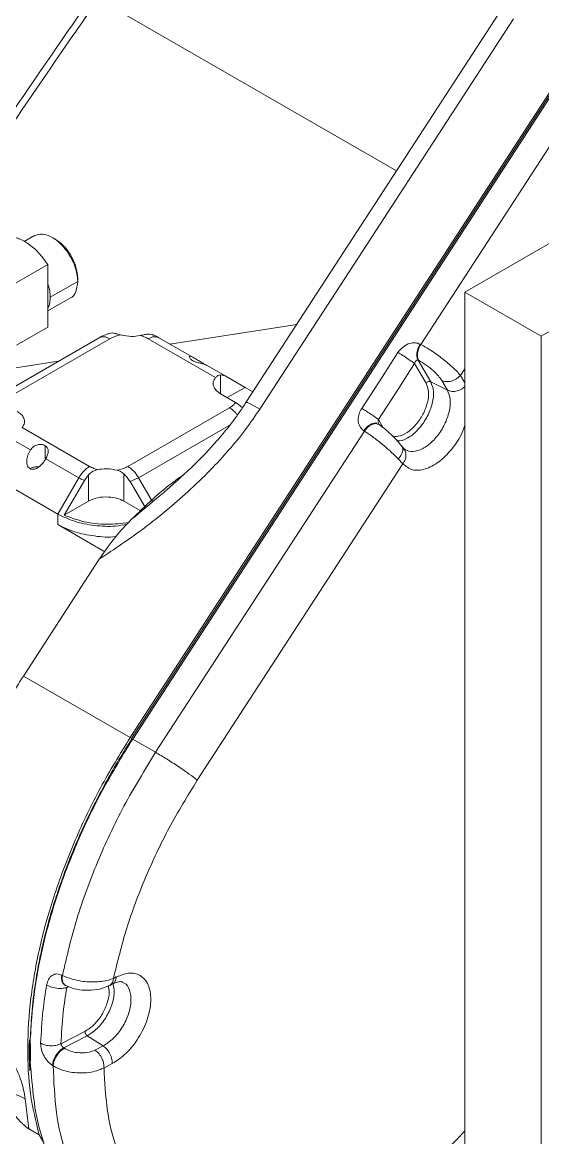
# Model space of a CAD drawing. Header units: millimetres. Extents: x 169 to 14583, y -399 to 10804.
# Drawn here: x 12548.6 to 12620.9, y 7300.2 to 7455.4 of the extents above; entities that cross this region are included whole.
import ezdxf

# ---------------------------------------------------------------- set-up
doc = ezdxf.new("R2010")
doc.units = ezdxf.units.MM
doc.header["$LTSCALE"] = 35

msp = doc.modelspace()

# ---------------------------------------------------------------- linework, layer by layer
at = {"color": 7, "linetype": 'Continuous', "lineweight": 18}
for p, q in [((12667.737, 7516.281), (12563.56, 7355.871)), ((12667.9, 7516.167), (12563.724, 7355.757)), ((12668.09, 7516.077), (12563.914, 7355.666)), ((12647.96, 7478.344), (12603.954, 7410.583)), ((12559.195, 7458.609), (12600.587, 7434.714)), ((12614.904, 7456.759), (12579.656, 7402.483)), ((12610.074, 7417.85), (12673.714, 7454.588)), ((12550.251, 7425.726), (12548.805, 7424.892)), ((12553.153, 7425.22), (12552.726, 7425.467)), ((12620.681, 7411.727), (12640.137, 7422.959)), ((12544.348, 7417.249), (12552.092, 7421.72)), ((12552.092, 7421.72), (12552.092, 7419.121)), ((12556.263, 7419.342), (12556.263, 7419.832)), ((12552.092, 7419.121), (12552.092, 7415.562)), ((12552.092, 7415.242), (12555.25, 7417.066)), ((12610.074, 7417.85), (12620.681, 7411.727)), ((12610.074, 7170.847), (12610.074, 7417.85)), ((12552.092, 7415.562), (12552.092, 7412.963)), ((12569.087, 7410.638), (12586.724, 7413.366)), ((12552.092, 7412.963), (12547.778, 7410.473)), ((12566.795, 7411.892), (12566.234, 7412.027)), ((12620.681, 7164.723), (12620.681, 7411.727)), ((12559.249, 7411.519), (12545.106, 7403.354)), ((12546.606, 7403.206), (12560.749, 7411.37)), ((12575.416, 7405.97), (12566.062, 7411.37)), ((12572.162, 7408.863), (12567.562, 7411.519)), ((12603.857, 7410.63), (12603.954, 7410.583)), ((12545.244, 7406.95), (12553.564, 7408.237)), ((12576.755, 7406.212), (12574.276, 7407.643)), ((12603.11, 7407.906), (12604.694, 7405.201)), ((12603.576, 7408.393), (12605.345, 7405.373)), ((12610.074, 7407.208), (12609.464, 7406.268)), ((12576.755, 7406.212), (12576.133, 7406.351)), ((12576.133, 7403.713), (12576.133, 7406.351)), ((12579.527, 7404.611), (12576.755, 7406.212)), ((12606.864, 7405.579), (12607.662, 7404.215)), ((12609.464, 7406.268), (12610.074, 7405.226)), ((12579.527, 7404.611), (12577.053, 7403.182)), ((12580.626, 7403.977), (12579.527, 7404.611)), ((12607.662, 7404.215), (12605.345, 7405.373)), ((12578.216, 7402.511), (12576.133, 7403.713)), ((12563.234, 7393.607), (12577.376, 7401.771)), ((12564.734, 7392.024), (12577.345, 7399.304)), ((12598.074, 7399.474), (12597.956, 7399.504)), ((12598.737, 7398.989), (12598.064, 7400.137)), ((12598.108, 7399.489), (12598.109, 7399.489)), ((12548.566, 7399.007), (12557.92, 7393.607)), ((12596.117, 7398.516), (12567.096, 7353.83)), ((12596.117, 7398.516), (12596.028, 7398.575)), ((12547.228, 7397.33), (12549.706, 7395.9)), ((12551.738, 7394.725), (12551.738, 7396.493)), ((12601.652, 7396), (12601.33, 7396.405)), ((12551.82, 7394.679), (12556.42, 7392.024)), ((12601.478, 7393.97), (12600.831, 7394.646)), ((12542.192, 7393.508), (12553.506, 7386.976)), ((12601.478, 7393.97), (12572.895, 7349.959)), ((12556.42, 7392.024), (12553.506, 7386.976)), ((12557.188, 7391.651), (12554.391, 7386.834)), ((12557.188, 7391.651), (12557.749, 7392.433)), ((12557.749, 7392.433), (12557.749, 7388.772)), ((12562.698, 7388.772), (12562.698, 7392.556)), ((12563.536, 7391.491), (12564.734, 7392.024)), ((12565.622, 7387.925), (12563.536, 7391.491)), ((12564.734, 7392.024), (12566.599, 7388.794)), ((12569.437, 7391.038), (12568.66, 7390.365)), ((12557.749, 7388.772), (12554.391, 7386.834)), ((12565.049, 7387.415), (12562.698, 7388.772)), ((12560.027, 7381.742), (12553.506, 7385.506)), ((12559.269, 7380.7), (12548.711, 7364.443)), ((12563.56, 7355.871), (12548.711, 7364.443)), ((12567.096, 7353.83), (12563.914, 7355.666)), ((12561.235, 7322.372), (12561.626, 7322.573)), ((12554.738, 7321.104), (12554.989, 7321.233)), ((12560.733, 7321.409), (12561.124, 7321.61)), ((12557.276, 7315.004), (12553.943, 7313.294)), ((12559.799, 7312.977), (12557.592, 7314.392)), ((12559.799, 7312.977), (12558.663, 7312.394)), ((12561.061, 7310.529), (12559.925, 7309.947)), ((12548.954, 7305.608), (12549.474, 7301.44)), ((12550.905, 7300.614), (12549.474, 7301.44)), ((12550.905, 7300.614), (12551.562, 7299.492))]:
    msp.add_line(p, q, dxfattribs=at)
at = {"color": 7, "linetype": 'Continuous', "lineweight": 18, "flags": 128}
for points in [[(12616.834, 7455.865), (12597.095, 7425.471), (12581.585, 7401.589)], [(12552.445, 7417.138), (12554.583, 7418.372), (12556.263, 7419.342)], [(12595.745, 7401.685), (12598.57, 7406.036), (12600.79, 7409.454)], [(12598.064, 7400.137), (12600.89, 7404.488), (12603.11, 7407.906)], [(12603.673, 7408.345), (12603.619, 7408.372), (12603.576, 7408.393)], [(12553.506, 7386.976), (12553.506, 7386.153), (12553.506, 7385.506)], [(12554.043, 7322.829), (12554.096, 7322.803), (12554.137, 7322.782)], [(12557.592, 7314.392), (12555.763, 7313.454), (12554.326, 7312.717)], [(12554.326, 7312.717), (12554.378, 7312.684), (12554.418, 7312.658)], [(12552.852, 7310.201), (12552.8, 7310.234), (12552.759, 7310.26)]]:
    msp.add_lwpolyline(points, dxfattribs=at)
at = {"color": 7, "linetype": 'Continuous', "lineweight": 18}
for points, knots in [([(12557.798, 7458.341), (12553.764, 7452.518), (12546.821, 7442.497), (12540.106, 7432.272), (12537.292, 7427.988)], [0, 0, 0, 0, 0.5810537, 1, 1, 1, 1]), ([(12537.922, 7427.254), (12538.416, 7428.019), (12541.536, 7432.847), (12547.42, 7441.623), (12553.762, 7450.926), (12557.438, 7456.195), (12558.36, 7457.516)], [0, 0, 0, 0, 0.0745844, 0.4709853, 0.8673819, 1, 1, 1, 1]), ([(12550.228, 7425.713), (12550.593, 7425.837), (12551.322, 7426.084), (12552.732, 7425.564), (12554.117, 7424.453), (12555.287, 7422.867), (12556.104, 7421.037), (12556.21, 7419.907), (12556.263, 7419.342)], [0, 0, 0, 0, 0.1666246, 0.3332998, 0.4999751, 0.6666502, 0.8333251, 1, 1, 1, 1]), ([(12552.092, 7421.72), (12551.685, 7422.284), (12550.872, 7423.411), (12549.399, 7424.667), (12547.909, 7425.437), (12546.504, 7425.684), (12545.773, 7425.376), (12545.417, 7425.227)], [0, 0, 0, 0, 0.2021667, 0.4043336, 0.6065004, 0.8086669, 1, 1, 1, 1]), ([(12553.152, 7425.22), (12553.56, 7424.931), (12554.375, 7424.351), (12555.404, 7422.928), (12556.122, 7421.325), (12556.216, 7420.33), (12556.263, 7419.832)], [0, 0, 0, 0, 0.2499775, 0.4999772, 0.7499103, 1, 1, 1, 1]), ([(12552.092, 7419.121), (12552.205, 7418.736), (12552.407, 7418.047), (12552.433, 7417.415), (12552.445, 7417.138)], [0, 0, 0, 0, 0.5597497, 1, 1, 1, 1]), ([(12556.263, 7419.342), (12556.203, 7418.854), (12556.082, 7417.879), (12555.61, 7417.127), (12555.228, 7417.053), (12555.228, 7417.053)], [0, 0, 0, 0, 0.4999241, 0.9998486, 1, 1, 1, 1]), ([(12552.445, 7417.138), (12552.426, 7416.803), (12552.392, 7416.207), (12552.183, 7415.759), (12552.092, 7415.562)], [0, 0, 0, 0, 0.5597491, 1, 1, 1, 1]), ([(12560.63, 7412.109), (12560.283, 7411.991), (12559.801, 7411.827), (12559.37, 7411.586), (12559.249, 7411.519)], [0, 0, 0, 0, 0.7186765, 1, 1, 1, 1]), ([(12560.447, 7412.051), (12560.571, 7412.104), (12560.821, 7412.208), (12561.129, 7412.169), (12561.284, 7412.149)], [0, 0, 0, 0, 0.4973263, 1, 1, 1, 1]), ([(12560.749, 7411.37), (12560.997, 7411.495), (12561.441, 7411.719), (12561.989, 7411.842), (12562.23, 7411.897)], [0, 0, 0, 0, 0.5597364, 1, 1, 1, 1]), ([(12561.284, 7412.149), (12561.432, 7412.115), (12561.715, 7412.048), (12562.064, 7411.946), (12562.23, 7411.897)], [0, 0, 0, 0, 0.5232405, 1, 1, 1, 1]), ([(12562.23, 7411.897), (12562.733, 7411.796), (12563.631, 7411.616), (12564.546, 7411.753), (12564.948, 7411.814)], [0, 0, 0, 0, 0.5592117, 1, 1, 1, 1]), ([(12564.948, 7411.814), (12565.176, 7411.865), (12565.664, 7411.976), (12566.035, 7412.009), (12566.234, 7412.027)], [0, 0, 0, 0, 0.4649151, 1, 1, 1, 1]), ([(12564.948, 7411.814), (12565.175, 7411.747), (12565.581, 7411.626), (12565.915, 7411.448), (12566.062, 7411.37)], [0, 0, 0, 0, 0.5598404, 1, 1, 1, 1]), ([(12567.562, 7411.519), (12567.319, 7411.658), (12567.035, 7411.821), (12566.714, 7411.926), (12566.668, 7411.941)], [0, 0, 0, 0, 0.8551109, 1, 1, 1, 1]), ([(12600.79, 7409.454), (12601.023, 7409.744), (12601.483, 7410.318), (12602.38, 7410.753), (12603.206, 7410.86), (12603.641, 7410.707), (12603.857, 7410.63)], [0, 0, 0, 0, 0.2867929, 0.5685153, 0.7848389, 1, 1, 1, 1]), ([(12603.857, 7410.63), (12603.743, 7410.405), (12603.515, 7409.955), (12603.393, 7409.296), (12603.412, 7408.756), (12603.522, 7408.514), (12603.576, 7408.393)], [0, 0, 0, 0, 0.279721, 0.559442, 0.7797209, 1, 1, 1, 1]), ([(12603.954, 7410.583), (12603.84, 7410.358), (12603.607, 7409.9), (12603.486, 7409.23), (12603.513, 7408.694), (12603.621, 7408.459), (12603.673, 7408.345)], [0, 0, 0, 0, 0.279133, 0.5694505, 0.7922284, 1, 1, 1, 1]), ([(12603.954, 7410.583), (12604.448, 7410.301), (12605.449, 7409.732), (12607.045, 7408.579), (12608.211, 7407.587), (12609, 7406.82), (12609.305, 7406.457), (12609.464, 7406.268)], [0, 0, 0, 0, 0.2452048, 0.4959485, 0.7236508, 0.8558499, 1, 1, 1, 1]), ([(12572.162, 7408.863), (12572.067, 7408.902), (12571.926, 7408.961), (12571.821, 7408.904), (12571.788, 7408.801), (12571.862, 7408.638), (12572.035, 7408.465), (12572.173, 7408.377), (12572.244, 7408.331)], [0, 0, 0, 0, 0.2613031, 0.3904433, 0.5209814, 0.7430303, 0.8669979, 1, 1, 1, 1]), ([(12574.366, 7407.591), (12574.271, 7407.645), (12574.076, 7407.758), (12573.651, 7408.004), (12573.13, 7408.304), (12572.571, 7408.627), (12572.301, 7408.783), (12572.162, 7408.863)], [0, 0, 0, 0, 0.1231016, 0.253339, 0.4761546, 0.7303068, 1, 1, 1, 1]), ([(12600.79, 7409.454), (12601.007, 7409.326), (12601.457, 7409.058), (12602.176, 7408.587), (12602.757, 7408.181), (12602.995, 7407.995), (12603.11, 7407.906)], [0, 0, 0, 0, 0.2702607, 0.5624287, 0.789736, 1, 1, 1, 1]), ([(12574.276, 7407.643), (12574.139, 7407.706), (12573.938, 7407.798), (12573.563, 7407.897), (12573.187, 7407.991), (12572.799, 7408.089), (12572.457, 7408.218), (12572.316, 7408.293), (12572.244, 7408.331)], [0, 0, 0, 0, 0.2703289, 0.3975238, 0.5247591, 0.7650968, 0.8807722, 1, 1, 1, 1]), ([(12603.11, 7407.906), (12603.134, 7407.996), (12603.179, 7408.169), (12603.293, 7408.33), (12603.403, 7408.4), (12603.49, 7408.421), (12603.548, 7408.402), (12603.576, 7408.393)], [0, 0, 0, 0, 0.3218571, 0.616821, 0.7550521, 0.8815906, 1, 1, 1, 1]), ([(12603.673, 7408.345), (12604.018, 7408.152), (12604.709, 7407.766), (12605.702, 7406.953), (12606.452, 7406.19), (12606.726, 7405.782), (12606.864, 7405.579)], [0, 0, 0, 0, 0.2785353, 0.5576205, 0.7784536, 1, 1, 1, 1]), ([(12575.416, 7405.97), (12575.289, 7405.753), (12575.036, 7405.319), (12575.154, 7404.674), (12575.526, 7404.123), (12575.931, 7403.85), (12576.133, 7403.713)], [0, 0, 0, 0, 0.2797752, 0.5595497, 0.779775, 1, 1, 1, 1]), ([(12576.133, 7406.351), (12575.996, 7406.329), (12575.718, 7406.284), (12575.517, 7406.076), (12575.416, 7405.97)], [0, 0, 0, 0, 0.4946791, 1, 1, 1, 1]), ([(12609.464, 7406.268), (12609.26, 7406.075), (12608.853, 7405.688), (12608.09, 7405.42), (12607.397, 7405.381), (12607.041, 7405.513), (12606.864, 7405.579)], [0, 0, 0, 0, 0.2796438, 0.5592878, 0.7796441, 1, 1, 1, 1]), ([(12604.694, 7405.201), (12604.839, 7404.827), (12605.127, 7404.08), (12604.955, 7402.496), (12604.325, 7400.855), (12603.319, 7399.351), (12602.09, 7398.265), (12600.872, 7397.684), (12600.237, 7397.81), (12599.951, 7397.868)], [0, 0, 0, 0, 0.146658, 0.293316, 0.4399741, 0.5866321, 0.7332901, 0.8799481, 1, 1, 1, 1]), ([(12605.345, 7405.373), (12605.507, 7404.96), (12605.831, 7404.133), (12605.631, 7402.37), (12604.94, 7400.547), (12603.815, 7398.876), (12602.458, 7397.68), (12601.295, 7397.084), (12600.749, 7397.166), (12600.596, 7397.189)], [0, 0, 0, 0, 0.156547, 0.3130941, 0.4696412, 0.6261881, 0.7827351, 0.9392822, 1, 1, 1, 1]), ([(12607.662, 7404.215), (12607.825, 7403.806), (12608.151, 7402.986), (12607.983, 7401.248), (12607.339, 7399.43), (12606.268, 7397.743), (12604.93, 7396.432), (12603.526, 7395.701), (12602.273, 7395.583), (12601.724, 7396.023), (12601.474, 7396.224)], [0, 0, 0, 0, 0.1275732, 0.2551464, 0.3827197, 0.5102929, 0.6378661, 0.7654393, 0.8930125, 1, 1, 1, 1]), ([(12610.074, 7404.745), (12609.953, 7404.63), (12609.65, 7404.343), (12609.007, 7404.088), (12608.274, 7403.998), (12607.866, 7404.143), (12607.662, 7404.215)], [0, 0, 0, 0, 0.1823449, 0.4548966, 0.7274483, 1, 1, 1, 1]), ([(12579.655, 7402.483), (12579.09, 7401.652), (12577.823, 7399.792), (12575.434, 7396.903), (12572.37, 7393.644), (12569.968, 7391.512), (12568.675, 7390.364)], [0, 0, 0, 0, 0.1834327, 0.4108876, 0.6829487, 1, 1, 1, 1]), ([(12577.376, 7401.771), (12577.569, 7401.896), (12577.913, 7402.119), (12578.123, 7402.391), (12578.216, 7402.511)], [0, 0, 0, 0, 0.55936562, 1, 1, 1, 1]), ([(12579.141, 7401.75), (12579.093, 7401.805), (12578.808, 7402.133), (12578.484, 7402.339), (12578.216, 7402.511)], [0, 0, 0, 0, 0.1696556, 1, 1, 1, 1]), ([(12581.585, 7401.589), (12581.135, 7401.839), (12580.199, 7402.359), (12579.627, 7402.588), (12579.689, 7402.472), (12579.697, 7402.457)], [0, 0, 0, 0, 0.4458663, 0.9278734, 1, 1, 1, 1]), ([(12548.566, 7399.007), (12548.693, 7399.224), (12548.946, 7399.658), (12548.828, 7400.303), (12548.457, 7400.855), (12548.052, 7401.128), (12547.849, 7401.264)], [0, 0, 0, 0, 0.2797752, 0.5595497, 0.779775, 1, 1, 1, 1]), ([(12581.585, 7401.589), (12580.931, 7400.629), (12579.593, 7398.665), (12577.268, 7395.834), (12574.595, 7392.933), (12570.723, 7389.216), (12565.62, 7384.964), (12561.365, 7382.107), (12559.269, 7380.7)], [0, 0, 0, 0, 0.11244261, 0.23002339, 0.3535164, 0.49392427, 0.75068259, 1, 1, 1, 1]), ([(12578.465, 7400.785), (12578.374, 7400.898), (12578.163, 7401.161), (12577.792, 7401.502), (12577.515, 7401.682), (12577.376, 7401.771)], [0, 0, 0, 0, 0.2740601, 0.63703, 1, 1, 1, 1]), ([(12596.028, 7398.575), (12595.817, 7398.769), (12595.389, 7399.162), (12595.214, 7400.047), (12595.333, 7400.928), (12595.607, 7401.432), (12595.745, 7401.685)], [0, 0, 0, 0, 0.2721198, 0.5509867, 0.7739589, 1, 1, 1, 1]), ([(12598.064, 7400.137), (12597.974, 7400.208), (12597.785, 7400.356), (12597.371, 7400.651), (12596.853, 7401.001), (12596.27, 7401.375), (12595.916, 7401.584), (12595.745, 7401.685)], [0, 0, 0, 0, 0.1699228, 0.3558484, 0.5514362, 0.7821562, 1, 1, 1, 1]), ([(12597.863, 7399.564), (12597.843, 7399.58), (12597.673, 7399.718), (12597.169, 7399.57), (12596.532, 7399.189), (12596.196, 7398.78), (12596.028, 7398.575)], [0, 0, 0, 0, 0.0473179, 0.4168886, 0.7084442, 1, 1, 1, 1]), ([(12597.956, 7399.504), (12597.874, 7399.533), (12597.658, 7399.608), (12597.177, 7399.473), (12596.602, 7399.112), (12596.273, 7398.708), (12596.117, 7398.516)], [0, 0, 0, 0, 0.1606989, 0.4245902, 0.7270809, 1, 1, 1, 1]), ([(12598.11, 7399.489), (12598.108, 7399.494), (12598.079, 7399.551), (12598.033, 7399.78), (12598.051, 7399.987), (12598.064, 7400.137)], [0, 0, 0, 0, 0.0212553, 0.2898851, 1, 1, 1, 1]), ([(12601.342, 7396.386), (12601.128, 7396.655), (12600.698, 7397.193), (12599.846, 7398.056), (12598.933, 7398.87), (12598.362, 7399.277), (12598.077, 7399.481)], [0, 0, 0, 0, 0.2497355, 0.499592, 0.7496799, 1, 1, 1, 1]), ([(12610.074, 7399.312), (12609.965, 7398.975), (12609.588, 7397.811), (12608.308, 7395.942), (12606.486, 7394.127), (12604.53, 7393.109), (12602.711, 7392.958), (12601.889, 7393.633), (12601.478, 7393.97)], [0, 0, 0, 0, 0.0751794, 0.2601456, 0.4451104, 0.6300663, 0.8149519, 1, 1, 1, 1]), ([(12600.831, 7394.646), (12600.451, 7395.026), (12599.788, 7395.692), (12598.524, 7396.777), (12597.281, 7397.745), (12596.496, 7398.265), (12596.117, 7398.516)], [0, 0, 0, 0, 0.28790481, 0.50315109, 0.76024795, 1, 1, 1, 1]), ([(12551.738, 7396.493), (12551.657, 7396.533), (12551.5, 7396.611), (12551.151, 7396.682), (12550.768, 7396.666), (12550.401, 7396.538), (12550.033, 7396.322), (12549.837, 7396.069), (12549.706, 7395.9)], [0, 0, 0, 0, 0.1329927, 0.2569552, 0.4790068, 0.6095439, 0.7386855, 1, 1, 1, 1]), ([(12551.82, 7394.679), (12551.915, 7394.87), (12552.056, 7395.154), (12552.161, 7395.522), (12552.194, 7395.843), (12552.121, 7396.122), (12551.948, 7396.352), (12551.81, 7396.445), (12551.738, 7396.493)], [0, 0, 0, 0, 0.2613199, 0.3904673, 0.5210121, 0.743049, 0.8670081, 1, 1, 1, 1]), ([(12600.831, 7394.646), (12601.006, 7394.865), (12601.366, 7395.314), (12601.519, 7395.962), (12601.39, 7396.259), (12601.337, 7396.383)], [0, 0, 0, 0, 0.3559453, 0.7311356, 1, 1, 1, 1]), ([(12549.706, 7395.9), (12549.571, 7395.661), (12549.31, 7395.198), (12549.153, 7394.462), (12549.192, 7393.884), (12549.367, 7393.493), (12549.535, 7393.366), (12549.617, 7393.304)], [0, 0, 0, 0, 0.2698412, 0.5238582, 0.746674, 0.8770171, 1, 1, 1, 1]), ([(12549.617, 7393.304), (12549.711, 7393.264), (12549.906, 7393.182), (12550.332, 7393.226), (12550.852, 7393.481), (12551.411, 7393.985), (12551.681, 7394.443), (12551.82, 7394.679)], [0, 0, 0, 0, 0.1231016, 0.253339, 0.4761546, 0.7303068, 1, 1, 1, 1]), ([(12601.564, 7396.056), (12601.623, 7396), (12601.829, 7395.803), (12601.937, 7395.287), (12601.869, 7394.605), (12601.608, 7394.182), (12601.478, 7393.97)], [0, 0, 0, 0, 0.1184638, 0.4123092, 0.7061546, 1, 1, 1, 1]), ([(12601.703, 7395.982), (12601.694, 7395.986), (12601.652, 7396.004), (12601.61, 7396.054), (12601.578, 7396.093)], [0, 0, 0, 0, 0.2322384, 1, 1, 1, 1]), ([(12550.859, 7393.536), (12550.799, 7393.545), (12550.549, 7393.58), (12550.081, 7393.509), (12549.771, 7393.372), (12549.617, 7393.304)], [0, 0, 0, 0, 0.1368399, 0.5685429, 1, 1, 1, 1]), ([(12559.034, 7393.163), (12558.807, 7393.102), (12558.318, 7392.969), (12557.947, 7392.62), (12557.749, 7392.433)], [0, 0, 0, 0, 0.4649151, 1, 1, 1, 1]), ([(12557.92, 7393.607), (12558.109, 7393.509), (12558.447, 7393.332), (12558.854, 7393.215), (12559.034, 7393.163)], [0, 0, 0, 0, 0.5595085, 1, 1, 1, 1]), ([(12561.752, 7393.081), (12561.249, 7393.181), (12560.351, 7393.362), (12559.437, 7393.224), (12559.034, 7393.163)], [0, 0, 0, 0, 0.5592117, 1, 1, 1, 1]), ([(12561.752, 7393.081), (12562.058, 7393.152), (12562.605, 7393.279), (12563.041, 7393.507), (12563.234, 7393.607)], [0, 0, 0, 0, 0.5591741, 1, 1, 1, 1]), ([(12562.698, 7392.556), (12562.55, 7392.678), (12562.268, 7392.911), (12561.918, 7393.026), (12561.752, 7393.081)], [0, 0, 0, 0, 0.5232405, 1, 1, 1, 1]), ([(12556.42, 7392.024), (12556.556, 7391.949), (12556.799, 7391.815), (12557.069, 7391.701), (12557.188, 7391.651)], [0, 0, 0, 0, 0.5599641, 1, 1, 1, 1]), ([(12563.536, 7391.491), (12563.411, 7391.687), (12563.161, 7392.08), (12562.853, 7392.397), (12562.698, 7392.556)], [0, 0, 0, 0, 0.4973263, 1, 1, 1, 1]), ([(12563.739, 7386.25), (12565.689, 7388.134), (12568.027, 7390.392), (12570.468, 7392.097), (12570.873, 7392.38)], [0, 0, 0, 0, 0.8339395, 1, 1, 1, 1]), ([(12568.66, 7390.365), (12568.345, 7390.09), (12566.734, 7388.689), (12565.074, 7387.337), (12563.739, 7386.25)], [0, 0, 0, 0, 0.1959671, 1, 1, 1, 1]), ([(12557.749, 7388.772), (12558.158, 7388.955), (12558.978, 7389.32), (12560.454, 7389.407), (12561.756, 7389.217), (12562.384, 7388.921), (12562.698, 7388.772)], [0, 0, 0, 0, 0.2796189, 0.5592376, 0.7796185, 1, 1, 1, 1]), ([(12553.506, 7386.976), (12554.257, 7386.61), (12555.758, 7385.877), (12558.571, 7385.34), (12561.129, 7385.186), (12562.59, 7385.463), (12563.12, 7385.564)], [0, 0, 0, 0, 0.28023528, 0.5604706, 0.84070554, 1, 1, 1, 1]), ([(12553.506, 7385.506), (12554.257, 7385.138), (12555.76, 7384.401), (12558.565, 7383.895), (12560.598, 7383.694), (12561.556, 7383.847), (12561.575, 7383.85)], [0, 0, 0, 0, 0.3310952, 0.6621903, 0.993285, 1, 1, 1, 1]), ([(12554.391, 7386.834), (12555.288, 7386.491), (12557.081, 7385.806), (12560.288, 7385.445), (12562.341, 7385.69), (12563.341, 7385.809)], [0, 0, 0, 0, 0.3392058, 0.6780557, 1, 1, 1, 1]), ([(12559.269, 7380.7), (12559.992, 7381.751), (12561.373, 7383.759), (12562.975, 7385.446), (12563.739, 7386.25)], [0, 0, 0, 0, 0.5235035, 1, 1, 1, 1]), ([(12548.711, 7364.443), (12547.438, 7362.386), (12544.891, 7358.271), (12541.674, 7351.767), (12538.971, 7345.156), (12536.864, 7338.518), (12535.389, 7332.013), (12534.557, 7325.741), (12534.381, 7319.812), (12534.803, 7314.234), (12535.618, 7310.936), (12536.026, 7309.287)], [0, 0, 0, 0, 0.1119988, 0.2239976, 0.3359963, 0.4479951, 0.5599939, 0.6699954, 0.7799969, 0.8899984, 1, 1, 1, 1]), ([(12563.56, 7355.871), (12562.145, 7353.571), (12559.306, 7348.959), (12555.82, 7341.633), (12552.972, 7334.21), (12550.904, 7326.816), (12549.626, 7319.6), (12549.199, 7312.723), (12549.526, 7306.256), (12550.446, 7302.491), (12550.905, 7300.614)], [0, 0, 0, 0, 0.1246792, 0.250021, 0.3753327, 0.500001, 0.6246551, 0.7499992, 0.8753346, 1, 1, 1, 1]), ([(12563.914, 7355.666), (12562.615, 7353.567), (12560.018, 7349.367), (12556.753, 7342.723), (12554.022, 7335.973), (12551.921, 7329.205), (12550.452, 7322.531), (12549.73, 7316.124), (12549.528, 7311.685), (12549.77, 7309.563), (12549.798, 7309.317)], [0, 0, 0, 0, 0.1402312, 0.2804624, 0.4206935, 0.5609247, 0.7011559, 0.8413871, 0.9816183, 1, 1, 1, 1]), ([(12563.787, 7355.688), (12563.182, 7354.734), (12561.972, 7352.828), (12560.292, 7349.894), (12558.775, 7347.03), (12557.342, 7344.09), (12556.093, 7341.295), (12555.003, 7338.618), (12554.046, 7336.065), (12553.099, 7333.278), (12552.22, 7330.333), (12551.519, 7327.601), (12550.975, 7325.143), (12550.418, 7322.139), (12549.908, 7318.451), (12549.772, 7315.67), (12549.704, 7314.29)], [0, 0, 0, 0, 0.0726243, 0.1451895, 0.2169819, 0.2809254, 0.3562418, 0.4155146, 0.4699585, 0.5359256, 0.6115219, 0.6775087, 0.7296683, 0.7872035, 0.8944486, 1, 1, 1, 1]), ([(12572.895, 7349.959), (12571.548, 7347.764), (12568.857, 7343.377), (12565.598, 7336.413), (12562.927, 7329.35), (12561.799, 7324.699), (12561.235, 7322.372)], [0, 0, 0, 0, 0.2501419, 0.4999719, 0.7498154, 1, 1, 1, 1]), ([(12551.94, 7321.46), (12552.017, 7321.746), (12552.17, 7322.313), (12552.703, 7322.845), (12553.359, 7323.069), (12553.818, 7322.908), (12554.043, 7322.829)], [0, 0, 0, 0, 0.2613229, 0.518293, 0.763818, 1, 1, 1, 1]), ([(12554.043, 7322.829), (12554.027, 7322.646), (12553.994, 7322.261), (12554.122, 7321.767), (12554.324, 7321.573), (12554.426, 7321.475)], [0, 0, 0, 0, 0.3114336, 0.6536111, 1, 1, 1, 1]), ([(12554.137, 7322.782), (12554.121, 7322.599), (12554.088, 7322.214), (12554.216, 7321.719), (12554.418, 7321.526), (12554.52, 7321.428)], [0, 0, 0, 0, 0.3114036, 0.6535566, 1, 1, 1, 1]), ([(12554.137, 7322.782), (12554.564, 7322.599), (12555.475, 7322.206), (12556.98, 7321.941), (12558.292, 7321.867), (12559.335, 7321.912), (12560.364, 7322.065), (12560.94, 7322.268), (12561.235, 7322.372)], [0, 0, 0, 0, 0.2072615, 0.4425037, 0.571262, 0.7071052, 0.8500228, 1, 1, 1, 1]), ([(12562.474, 7321.805), (12562.565, 7321.784), (12563.047, 7321.671), (12563.537, 7320.777), (12563.767, 7319.263), (12563.394, 7317.394), (12562.514, 7315.542), (12561.246, 7313.91), (12560.281, 7313.288), (12559.799, 7312.977)], [0, 0, 0, 0, 0.03693564, 0.19744637, 0.35795709, 0.51846782, 0.67897855, 0.83948927, 1, 1, 1, 1]), ([(12561.235, 7322.372), (12561.201, 7322.144), (12561.137, 7321.704), (12560.857, 7321.511), (12560.723, 7321.418)], [0, 0, 0, 0, 0.5192111, 1, 1, 1, 1]), ([(12561.626, 7322.573), (12562.286, 7322.823), (12563.605, 7323.322), (12565.229, 7322.797), (12566.263, 7321.385), (12566.549, 7319.222), (12566.041, 7316.651), (12564.82, 7314.082), (12563.066, 7311.823), (12561.729, 7310.961), (12561.061, 7310.529)], [0, 0, 0, 0, 0.1250086, 0.2499983, 0.3749955, 0.4999955, 0.6249896, 0.7499936, 0.8749508, 1, 1, 1, 1]), ([(12561.626, 7322.573), (12561.594, 7322.377), (12561.53, 7321.986), (12561.317, 7321.672), (12561.144, 7321.633), (12561.124, 7321.628)], [0, 0, 0, 0, 0.469327, 0.938654, 1, 1, 1, 1]), ([(12561.124, 7321.61), (12561.247, 7321.668), (12561.601, 7321.836), (12562.074, 7321.941), (12562.383, 7321.924), (12562.458, 7321.884), (12562.491, 7321.867)], [0, 0, 0, 0, 0.1577731, 0.4564729, 0.7603421, 1, 1, 1, 1]), ([(12551.115, 7313.36), (12551.195, 7314.84), (12551.336, 7317.483), (12551.756, 7320.245), (12551.94, 7321.46)], [0, 0, 0, 0, 0.5599651, 1, 1, 1, 1]), ([(12551.94, 7321.46), (12552.173, 7321.349), (12552.652, 7321.121), (12553.51, 7320.977), (12554.239, 7320.977), (12554.577, 7321.063), (12554.738, 7321.104)], [0, 0, 0, 0, 0.27874706, 0.57299512, 0.79668166, 1, 1, 1, 1]), ([(12553.943, 7313.294), (12554.019, 7314.721), (12554.156, 7317.27), (12554.56, 7319.932), (12554.738, 7321.104)], [0, 0, 0, 0, 0.5599652, 1, 1, 1, 1]), ([(12554.426, 7321.475), (12554.429, 7321.472), (12554.456, 7321.438), (12554.502, 7321.437), (12554.544, 7321.437)], [0, 0, 0, 0, 0.0949587, 1, 1, 1, 1]), ([(12554.52, 7321.428), (12554.523, 7321.425), (12554.546, 7321.395), (12554.585, 7321.395), (12554.62, 7321.394)], [0, 0, 0, 0, 0.1102805, 1, 1, 1, 1]), ([(12554.61, 7321.371), (12554.988, 7321.213), (12555.793, 7320.877), (12557.34, 7320.676), (12558.775, 7320.772), (12559.935, 7321.05), (12560.459, 7321.286), (12560.73, 7321.407)], [0, 0, 0, 0, 0.20610668, 0.43854905, 0.70089685, 0.84559495, 1, 1, 1, 1]), ([(12560.518, 7321.41), (12560.584, 7321.098), (12560.74, 7320.364), (12560.397, 7318.85), (12559.648, 7317.242), (12558.536, 7315.822), (12557.696, 7315.277), (12557.276, 7315.004)], [0, 0, 0, 0, 0.1554333, 0.3665749, 0.5777166, 0.7888583, 1, 1, 1, 1]), ([(12561.177, 7321.633), (12561.259, 7321.247), (12561.441, 7320.392), (12561.065, 7318.664), (12560.222, 7316.878), (12558.993, 7315.296), (12558.059, 7314.693), (12557.592, 7314.392)], [0, 0, 0, 0, 0.1704952, 0.3778713, 0.5852476, 0.7926239, 1, 1, 1, 1]), ([(12557.592, 7314.392), (12557.542, 7314.431), (12557.444, 7314.51), (12557.34, 7314.685), (12557.281, 7314.857), (12557.278, 7314.955), (12557.276, 7315.004)], [0, 0, 0, 0, 0.27964191, 0.55928742, 0.77964385, 1, 1, 1, 1]), ([(12549.561, 7313.827), (12549.546, 7313.496), (12549.479, 7312.005), (12549.555, 7310.594), (12549.614, 7309.496)], [0, 0, 0, 0, 0.2217957, 1, 1, 1, 1]), ([(12549.707, 7313.33), (12549.689, 7312.544), (12549.67, 7311.704), (12549.718, 7310.905), (12549.721, 7310.853)], [0, 0, 0, 0, 0.9349407, 1, 1, 1, 1]), ([(12552.759, 7310.26), (12552.54, 7310.429), (12552.098, 7310.769), (12551.548, 7311.575), (12551.169, 7312.488), (12551.133, 7313.068), (12551.115, 7313.36)], [0, 0, 0, 0, 0.2413684, 0.4871205, 0.7408955, 1, 1, 1, 1]), ([(12553.943, 7313.294), (12553.72, 7313.203), (12553.254, 7313.012), (12552.401, 7312.98), (12551.646, 7313.106), (12551.288, 7313.278), (12551.115, 7313.36)], [0, 0, 0, 0, 0.2676777, 0.559158, 0.7875584, 1, 1, 1, 1]), ([(12552.759, 7310.26), (12552.777, 7310.418), (12552.813, 7310.747), (12553.027, 7311.306), (12553.371, 7311.884), (12553.827, 7312.405), (12554.164, 7312.616), (12554.326, 7312.717)], [0, 0, 0, 0, 0.1760091, 0.3666255, 0.5638499, 0.7911164, 1, 1, 1, 1]), ([(12554.418, 7312.658), (12554.283, 7312.575), (12554, 7312.403), (12553.583, 7311.974), (12553.204, 7311.418), (12552.924, 7310.785), (12552.875, 7310.39), (12552.852, 7310.201)], [0, 0, 0, 0, 0.1760076, 0.3666247, 0.5638508, 0.7911183, 1, 1, 1, 1]), ([(12554.326, 7312.717), (12554.273, 7312.755), (12554.168, 7312.832), (12554.039, 7312.994), (12553.959, 7313.154), (12553.948, 7313.247), (12553.943, 7313.294)], [0, 0, 0, 0, 0.2803244, 0.56156, 0.7818604, 1, 1, 1, 1]), ([(12558.663, 7312.394), (12558.312, 7312.26), (12557.608, 7311.991), (12556.344, 7311.996), (12555.228, 7312.228), (12554.688, 7312.515), (12554.418, 7312.658)], [0, 0, 0, 0, 0.2796308, 0.5593105, 0.7796895, 1, 1, 1, 1]), ([(12558.663, 7312.394), (12558.86, 7312.237), (12559.255, 7311.924), (12559.671, 7311.223), (12559.905, 7310.534), (12559.918, 7310.142), (12559.925, 7309.947)], [0, 0, 0, 0, 0.2796438, 0.5592878, 0.7796441, 1, 1, 1, 1]), ([(12561.061, 7310.529), (12561.047, 7310.781), (12561.019, 7311.285), (12560.69, 7312.031), (12560.265, 7312.621), (12559.954, 7312.858), (12559.799, 7312.977)], [0, 0, 0, 0, 0.2796438, 0.5592878, 0.7796441, 1, 1, 1, 1]), ([(12547.154, 7310.996), (12547.632, 7310.014), (12548.577, 7308.071), (12548.829, 7306.423), (12548.954, 7305.608)], [0, 0, 0, 0, 0.50541018, 1, 1, 1, 1]), ([(12549.798, 7309.317), (12549.935, 7307.649), (12550.229, 7304.063), (12551.516, 7299.193), (12553.448, 7294.673), (12556.047, 7290.913), (12558.681, 7288.236), (12560.631, 7287.167), (12561.33, 7286.783)], [0, 0, 0, 0, 0.1600872, 0.3443246, 0.528562, 0.7127993, 0.8970367, 1, 1, 1, 1]), ([(12559.925, 7309.947), (12559.813, 7309.889), (12559.504, 7309.732), (12558.836, 7309.488), (12557.775, 7309.252), (12556.511, 7309.186), (12555.299, 7309.312), (12554.042, 7309.593), (12553.313, 7309.965), (12552.852, 7310.201)], [0, 0, 0, 0, 0.0592046, 0.1624256, 0.3095453, 0.5003946, 0.6433373, 0.7744078, 1, 1, 1, 1]), ([(12552.852, 7310.201), (12552.947, 7308.001), (12553.138, 7303.6), (12554.519, 7297.792), (12556.654, 7292.701), (12559.635, 7288.592), (12562.293, 7285.99), (12564.124, 7285.128), (12564.509, 7284.947)], [0, 0, 0, 0, 0.18989223, 0.37978445, 0.56967668, 0.7595689, 0.94946113, 1, 1, 1, 1]), ([(12559.925, 7309.947), (12560.024, 7307.973), (12560.221, 7304.029), (12561.488, 7298.821), (12563.425, 7294.263), (12566.073, 7290.501), (12569.367, 7287.621), (12573.232, 7285.693), (12577.555, 7284.653), (12580.753, 7284.802), (12582.354, 7284.877)], [0, 0, 0, 0, 0.1250696, 0.2499984, 0.3749278, 0.4999991, 0.625065, 0.7499849, 0.8749119, 1, 1, 1, 1]), ([(12545.12, 7306.457), (12545.93, 7306.458), (12547.362, 7306.459), (12548.472, 7305.866), (12548.954, 7305.608)], [0, 0, 0, 0, 0.565581, 1, 1, 1, 1]), ([(12549.474, 7301.44), (12549.422, 7301.472), (12549.315, 7301.537), (12549.068, 7301.722), (12548.717, 7302.031), (12548.274, 7302.479), (12547.508, 7303.329), (12546.415, 7304.688), (12545.593, 7305.812), (12545.12, 7306.457)], [0, 0, 0, 0, 0.0270846, 0.0552333, 0.1197001, 0.2012763, 0.3037736, 0.5999378, 1, 1, 1, 1]), ([(12592.236, 7287.718), (12594.104, 7288.666), (12597.838, 7290.56), (12603.401, 7294.705), (12607.507, 7298.313), (12609.638, 7300.688), (12610.074, 7301.174)], [0, 0, 0, 0, 0.3070596, 0.6135404, 0.9209415, 1, 1, 1, 1])]:
    msp.add_open_spline(points, degree=3, knots=knots, dxfattribs=at)
for points in [[(12560.749, 7411.37), (12560.61, 7411.441), (12560.332, 7411.584), (12559.932, 7411.668), (12559.56, 7411.66), (12559.352, 7411.566), (12559.249, 7411.519)], [(12566.062, 7411.37), (12566.201, 7411.441), (12566.479, 7411.584), (12566.879, 7411.668), (12567.251, 7411.66), (12567.458, 7411.566), (12567.562, 7411.519)], [(12605.345, 7405.373), (12605.294, 7405.391), (12605.192, 7405.428), (12605.008, 7405.406), (12604.829, 7405.331), (12604.739, 7405.244), (12604.694, 7405.201)], [(12557.92, 7393.607), (12557.781, 7393.518), (12557.503, 7393.34), (12557.104, 7392.962), (12556.731, 7392.525), (12556.524, 7392.191), (12556.42, 7392.024)], [(12563.234, 7393.607), (12563.373, 7393.518), (12563.65, 7393.34), (12564.05, 7392.962), (12564.423, 7392.525), (12564.63, 7392.191), (12564.734, 7392.024)], [(12563.914, 7355.666), (12563.871, 7355.69), (12563.785, 7355.738), (12563.721, 7355.764), (12563.714, 7355.75), (12563.762, 7355.709), (12563.787, 7355.688)], [(12567.096, 7353.83), (12565.581, 7351.36), (12562.552, 7346.422), (12558.905, 7338.573), (12555.954, 7330.615), (12554.743, 7325.393), (12554.137, 7322.782)], [(12572.895, 7349.959), (12572.545, 7350.23), (12571.846, 7350.77), (12570.28, 7351.847), (12568.588, 7352.945), (12567.593, 7353.535), (12567.096, 7353.83)]]:
    msp.add_open_spline(points, degree=3, dxfattribs=at)

doc.saveas('drawing.dxf')
